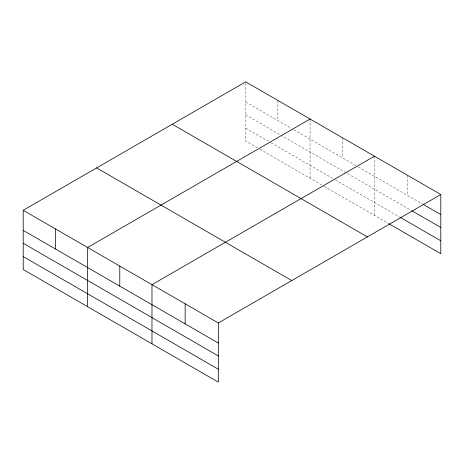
<?xml version="1.0" encoding="UTF-8"?>
<svg xmlns="http://www.w3.org/2000/svg" width="464" height="464" viewBox="0 0 464 464"><rect width="100%" height="100%" fill="white"/><g stroke="black" fill="none" stroke-linecap="round" stroke-linejoin="round"><path stroke-width="0.35" stroke-dasharray="2.32 1.74" d="M257.439 147.836L245.676 141.044L245.676 81.855M245.676 101.923L291.491 128.377M293.967 129.804L355.882 165.549M358.359 166.982L422.652 204.096M245.676 114.834L411.382 210.505M245.676 128.134L268.581 141.358M271.057 142.79L332.972 178.536M335.449 179.968L399.492 216.937M259.915 149.269L323.686 186.087M324.307 186.441L388.229 223.346M407.63 175.357L407.63 195.425M374.46 156.211L374.46 215.395M342.264 137.622L342.264 157.685M310.068 119.033L310.068 178.222M277.872 100.444L277.872 120.512"/><path stroke-width="0.7" d="M23.2 210.302L218.324 322.956L218.324 382.145L23.2 269.491L23.2 210.302L245.676 81.855L440.8 194.509L440.8 253.698L388.855 223.706M310.068 119.033L87.592 247.474L87.592 306.663M374.46 156.211L151.983 284.652L151.983 343.841M218.324 322.956L440.8 194.509M423.278 204.462L440.8 214.577M412.009 210.865L440.8 227.488M400.119 217.303L440.8 240.787M172.26 124.242L367.384 236.895M96.616 167.916L291.74 280.569M23.2 230.37L218.324 343.024M23.2 243.275L218.324 355.934M23.2 256.58L218.324 369.234M185.153 303.804L185.153 323.872M119.787 266.063L119.787 286.131M55.396 228.891L55.396 248.953"/></g></svg>
